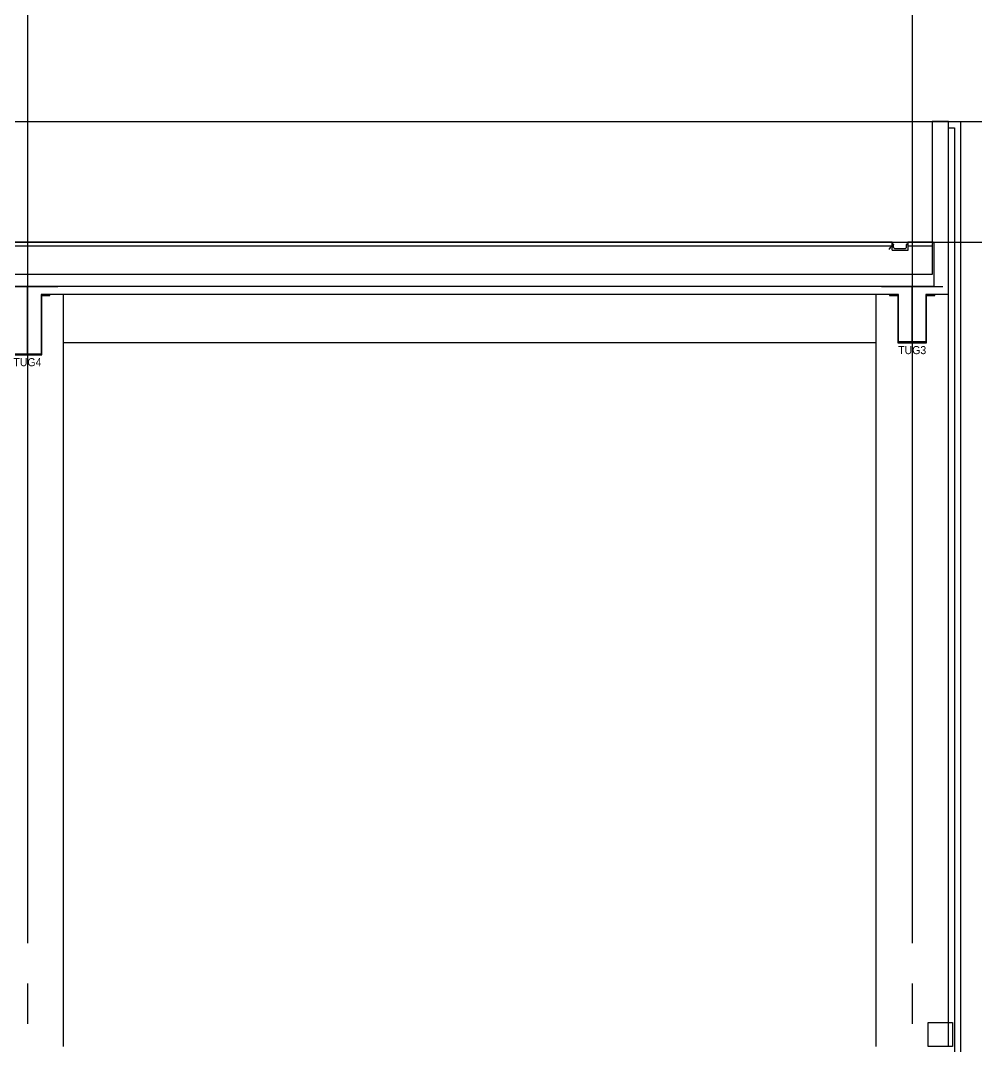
# Model space of a CAD drawing. Extents: x 152195838 to 323921156, y 365159662 to 730681027.
# Drawn here: x 160350422 to 160362307, y 365222063 to 365234821 of the extents above; entities that cross this region are included whole.
import ezdxf
from ezdxf.enums import TextEntityAlignment as Align

# ---------------------------------------------------------------- set-up
doc = ezdxf.new("R2010")
doc.units = 0
doc.header["$MEASUREMENT"] = 0
doc.linetypes.add('CEN', pattern=[63, 60, -1, 1, -1])
doc.linetypes.add('H4', pattern=[4, 2, -2])
doc.layers.get('Defpoints').update_dxf_attribs({"linetype": 'CONTINUOUS'})
for name, color, linetype in [('4', 4, 'CONTINUOUS'), ('4A.TEC CEN', 1, 'CEN'), ('4A.TEC 단열재', 252, 'CONTINUOUS'), ('4A.TEC 마감선 1', 6, 'CONTINUOUS'), ('4A.TEC 벽체 3', 4, 'CONTINUOUS'), ('6A', 6, 'H4'), ('ELE', 4, 'CONTINUOUS'), ('FIN', 6, 'CONTINUOUS'), ('k-BESTO', 4, 'CONTINUOUS'), ('STL', 3, 'CONTINUOUS'), ('text', 3, 'CONTINUOUS'), ('㈜SE&C 기둥', 2, 'CONTINUOUS'), ('㈜SE&C 벽체 1', 2, 'CONTINUOUS'), ('㈜SE&C 벽체 4', 7, 'CONTINUOUS')]:
    doc.layers.add(name, color=color, linetype=linetype)
doc.layers.add('DEFPOINT', color=135, linetype='CONTINUOUS', plot=False)
doc.styles.add('돋움', font='')
doc.styles.get('돋움').set_extended_font_data('돋움')

# ---------------------------------------------------------------- blocks, each defined once
blk = doc.blocks.new('zw$BC68')
at = {"layer": '㈜SE&C 벽체 1', "elevation": 102396}
blk.add_lwpolyline([(101650, 10300), (101950, 10300), (101950, 10000), (101650, 10000)], close=True, dxfattribs=at)
blk = doc.blocks.new('zw$BDE9')
at = {"layer": '4'}
for p, q in [((41, 0), (41, 71)), ((41, 0), (241, 0)), ((241, 0), (241, 71))]:
    blk.add_line(p, q, dxfattribs=at)
at = {"layer": '6A'}
for p, q in [((41, 71), (0, 10)), ((43, 66), (5, 10)), ((61, 71), (41, 71)), ((61, 66), (43, 66))]:
    blk.add_line(p, q, dxfattribs=at)
at = {"layer": 'FIN'}
for p, q in [((61, 34), (61, 71)), ((76, 20), (61, 34)), ((206, 20), (76, 20)), ((221, 35), (206, 20)), ((221, 35), (221, 71))]:
    blk.add_line(p, q, dxfattribs=at)
at = {"layer": 'STL'}
for points in [[(41, 100), (42, 100, -0.414214), (45, 97), (45, 75), (58, 75, -0.414214), (61, 72), (61, 71), (41, 71)], [(241, 100), (239, 100, 0.414214), (237, 97), (237, 75), (223, 75, 0.414214), (221, 72), (221, 71), (241, 71)]]:
    blk.add_lwpolyline(points, format="xyb", close=True, dxfattribs=at)
blk = doc.blocks.new('A$C41129959')
at = {"layer": '4A.TEC 마감선 1'}
for p, q in [((20, 450), (0, 435)), ((0, 435), (0, 50))]:
    blk.add_line(p, q, dxfattribs=at)
at = {"layer": '㈜SE&C 벽체 1'}
blk.add_lwpolyline([(0, 450), (20, 450), (20, -100)], dxfattribs=at)
blk = doc.blocks.new('A$Cd58d5578')
at = {"layer": 'Defpoints'}
for p, q in [((0, 864), (760, 864)), ((380, 164), (380, 864))]:
    blk.add_line(p, q, dxfattribs=at)
at = {"layer": 'k-BESTO'}
for p, q in [((100, 764), (100, 754)), ((210, 764), (100, 764)), ((100, 764), (100, 764)), ((100, 754), (200, 754)), ((200, 754), (200, 164)), ((210, 174), (210, 764)), ((660, 764), (550, 764)), ((550, 764), (550, 174)), ((560, 164), (560, 754)), ((560, 754), (660, 754)), ((660, 754), (660, 764)), ((200, 164), (560, 164)), ((550, 174), (210, 174))]:
    blk.add_line(p, q, dxfattribs=at)
at = {"layer": 'DEFPOINT', "linetype": 'ByBlock', "style": '돋움'}
blk.add_text('TUG3', height=100, dxfattribs=at).set_placement((206, 73), align=Align.MIDDLE_LEFT)
blk = doc.blocks.new('A$C42906cf6')
at = {"layer": 'Defpoints'}
for p, q in [((0, 1014), (760, 1014)), ((380, 164), (380, 1014))]:
    blk.add_line(p, q, dxfattribs=at)
at = {"layer": 'k-BESTO'}
for p, q in [((100, 914), (100, 904)), ((210, 914), (100, 914)), ((100, 914), (100, 914)), ((100, 904), (200, 904)), ((200, 904), (200, 164)), ((210, 174), (210, 914)), ((660, 914), (550, 914)), ((550, 914), (550, 174)), ((560, 164), (560, 904)), ((560, 904), (660, 904)), ((660, 904), (660, 914)), ((200, 164), (560, 164)), ((550, 174), (210, 174))]:
    blk.add_line(p, q, dxfattribs=at)
at = {"layer": 'DEFPOINT', "linetype": 'ByBlock', "style": '돋움'}
blk.add_text('TUG4', height=100, dxfattribs=at).set_placement((206, 73), align=Align.MIDDLE_LEFT)
blk = doc.blocks.new('dwgCCD2')
at = {"layer": '4A.TEC 단열재'}
blk.add_line((77713, 9600), (213, 9600), dxfattribs=at)
at = {"layer": '4A.TEC 마감선 1', "color": 6, "ltscale": 0.5}
for p, q in [((77213, 10000), (713, 10000)), ((77713, 10000), (77413, 10000)), ((77213, 9950), (713, 9950)), ((77713, 9950), (77413, 9950))]:
    blk.add_line(p, q, dxfattribs=at)
at = {"layer": '㈜SE&C 기둥', "color": 8, "ltscale": 0.5}
for points in [[(66913, 0), (66913, 9350)], [(77013, 9350), (77013, 0)], [(77913, 0), (77913, 9350)]]:
    blk.add_lwpolyline(points, dxfattribs=at)
at = {"layer": '㈜SE&C 벽체 1'}
for p, q in [((77733, 9450), (193, 9450)), ((77293, 9350), (66633, 9350)), ((77913, 9350), (77633, 9350))]:
    blk.add_line(p, q, dxfattribs=at)
blk.add_lwpolyline([(77913, 9350), (77913, 11500), (77713, 11500), (77713, 10000)], dxfattribs=at)
at = {"layer": '㈜SE&C 벽체 4'}
blk.add_line((77013, 8750), (66913, 8750), dxfattribs=at)
at = {"layer": '4A.TEC 마감선 1'}
blk.add_blockref('zw$BDE9', (77172, 9900), dxfattribs=at)
at = {"layer": '4A.TEC 벽체 3', "linetype": 'Continuous'}
blk.add_blockref('A$C41129959', (77713, 9550), dxfattribs=at)
at = {"layer": 'ELE'}
for name, p in [('A$C42906cf6', (66083, 8436)), ('A$Cd58d5578', (77083, 8586))]:
    blk.add_blockref(name, p, dxfattribs=at)

msp = doc.modelspace()

# ---------------------------------------------------------------- linework, layer by layer
at = {"layer": '4A.TEC CEN', "color": 8, "ltscale": 500}
for p, q in [((160209434.12, 365233563.33), (160440798.99, 365233563.33)), ((160209434.12, 365232063.33), (160440798.99, 365232063.33))]:
    msp.add_line(p, q, dxfattribs=at)
at = {"layer": '4A.TEC CEN', "color": 8, "ltscale": 500, "flags": 128}
for points in [[(160350506.95, 365253346.04), (160350506.95, 365183761.87)], [(160361506.95, 365253346.04), (160361506.95, 365183761.87)]]:
    msp.add_lwpolyline(points, dxfattribs=at)
at = {"layer": '4A.TEC 벽체 3'}
for points in [[(160361956.95, 365233563.33), (160362106.95, 365233563.33), (160362106.95, 365212063.33)], [(160361956.95, 365233488.33), (160362031.95, 365233488.33), (160362031.95, 365212063.33)]]:
    msp.add_lwpolyline(points, dxfattribs=at)

# ---------------------------------------------------------------- block references
at = {"layer": 'ELE'}
msp.add_blockref('dwgCCD2', (160284044.21, 365222063.33), dxfattribs=at)
at = {"layer": 'text'}
msp.add_blockref('zw$BC68', (160260056.95, 365212063.33, 1666.67), dxfattribs=at)

doc.saveas('drawing.dxf')
